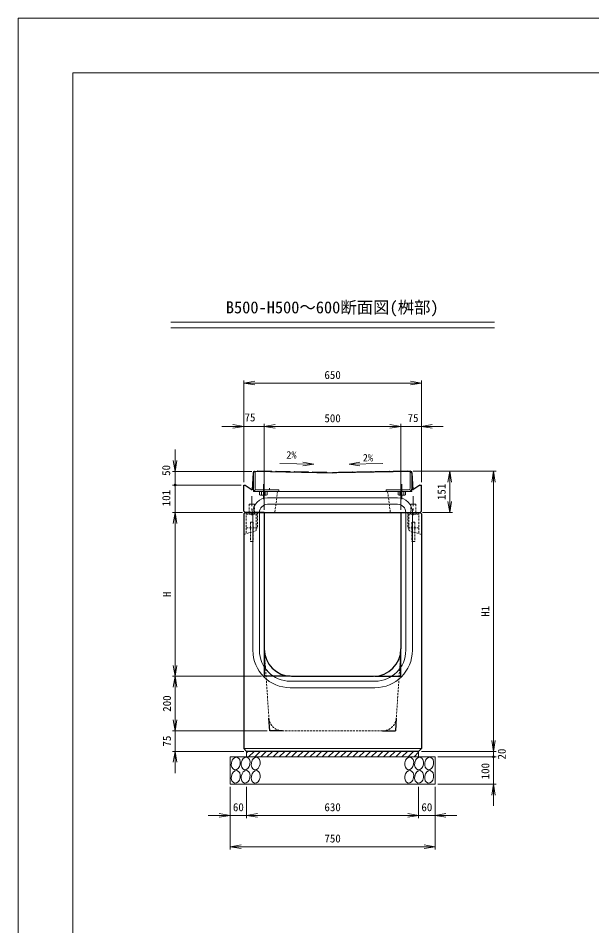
# Model space of a CAD drawing. Units: millimetres at full size, sheet at 1:20. Extents: x 0 to 8400, y 0 to 5940.
# Drawn here: x 0 to 2100, y 2615 to 5940 of the extents above; entities that cross this region are included whole.
import ezdxf
from ezdxf.enums import TextEntityAlignment as Align

# ---------------------------------------------------------------- set-up
doc = ezdxf.new("R2010")
doc.units = ezdxf.units.MM
doc.header["$LTSCALE"] = 20
for name, pattern in [('USER1', [0.5625, 0.375, -0.1875]), ('USER2', [3, 1.875, -0.375, 0.375, -0.375]), ('USER3', [3.75, 1.875, -1.875]), ('USER4', [15, 9.375, -1.875, 1.875, -1.875])]:
    doc.linetypes.add(name, pattern=pattern)
for name, color, linetype, lineweight in [('1', 7, 'Continuous', 9), ('_1-9_20-FRAME', 2, 'Continuous', 13), ('_1-A_25-FRAME-SIDE_VIWE', 2, 'Continuous', 13), ('ACC(細線）', 4, 'USER1', 13), ('CEN(細線）', 5, 'USER2', 13), ('CON2(細線）', 6, 'Continuous', 13), ('CON（太線）', 1, 'Continuous', 25), ('Defpoints_2', 7, 'Continuous', 25), ('寸法線', 7, 'Continuous', 9), ('構造物-寸法', 7, 'Continuous', 9)]:
    doc.layers.add(name, color=color, linetype=linetype, lineweight=lineweight)
doc.styles.add('ＭＳ ゴシック', font='')
doc.styles.get('ＭＳ ゴシック').set_extended_font_data('MS Gothic')

# ---------------------------------------------------------------- blocks, each defined once
blk = doc.blocks.new('open_arrow')
at = {"color": 0, "linetype": 'Continuous', "lineweight": -2}
blk.add_lwpolyline([(7.5, 1.25), (0, 0), (7.5, -1.25)], dxfattribs=at)
blk = doc.blocks.new('filled_dot')
at = {"color": 0, "linetype": 'Continuous', "lineweight": -2, "const_width": 1.25}
blk.add_lwpolyline([(-0.625, 0, 1), (0.625, 0, 1)], format="xyb", close=True, dxfattribs=at)

msp = doc.modelspace()

# ---------------------------------------------------------------- linework, layer by layer
at = {"layer": '1'}
for p, q in [((558.48, 4825.86), (1743.58, 4825.86)), ((558.48, 4805.52), (1743.58, 4805.52))]:
    msp.add_line(p, q, dxfattribs=at)
at = {"layer": '_1-9_20-FRAME'}
for p, q in [((867.03, 4279.78), (861.03, 4279.78)), ((861.03, 4217.78), (861.03, 4279.78)), ((861.03, 4279.78), (1136.03, 4274.28)), ((861.03, 4205.78), (861.03, 4279.78)), ((867.03, 4217.78), (867.03, 4279.78)), ((1166.03, 4274.28), (1136.03, 4274.28)), ((1441.03, 4279.78), (1166.03, 4274.28)), ((1435.03, 4279.78), (1441.03, 4279.78)), ((1435.03, 4217.78), (1435.03, 4279.78)), ((1441.03, 4217.78), (1441.03, 4279.78)), ((1441.03, 4205.78), (1441.03, 4279.78)), ((1441.03, 4205.78), (861.03, 4205.78)), ((873.03, 4211.78), (954.53, 4211.78)), ((873.03, 4205.78), (954.53, 4205.78)), ((954.53, 4205.78), (954.53, 4211.78)), ((1347.53, 4205.78), (1347.53, 4211.78)), ((1429.03, 4211.78), (1347.53, 4211.78)), ((1429.03, 4205.78), (1347.53, 4205.78))]:
    msp.add_line(p, q, dxfattribs=at)
at = {"layer": '_1-9_20-FRAME', "color": 4, "linetype": 'USER4'}
for p, q in [((897.53, 4232.78), (897.53, 4177.78)), ((1404.53, 4232.78), (1404.53, 4177.78))]:
    msp.add_line(p, q, dxfattribs=at)
at = {"layer": '_1-9_20-FRAME', "color": 3, "linetype": 'USER3'}
msp.add_line((919.53, 4217.78), (919.53, 4211.78), dxfattribs=at)
at = {"layer": '_1-9_20-FRAME'}
for centre, radius, start, end in [((873.03, 4217.78), 12, 180, 270), ((873.03, 4217.78), 6, 180, 270), ((1429.03, 4217.78), 6, 270, 0), ((1429.03, 4217.78), 12, 270, 0)]:
    msp.add_arc(centre, radius, start, end, dxfattribs=at)
at = {"layer": '_1-A_25-FRAME-SIDE_VIWE'}
for p, q in [((883.68, 4193.98), (883.68, 4205.78)), ((883.68, 4205.78), (887.14, 4205.78)), ((887.14, 4192.78), (883.68, 4193.98)), ((887.14, 4205.78), (890.6, 4205.78)), ((907.91, 4205.78), (887.14, 4205.78)), ((890.6, 4193.98), (887.14, 4192.78)), ((887.14, 4192.78), (907.91, 4192.78)), ((890.6, 4205.78), (897.53, 4205.78)), ((890.6, 4193.98), (890.6, 4205.78)), ((897.53, 4192.78), (890.6, 4193.98)), ((897.53, 4205.78), (907.91, 4205.78)), ((897.53, 4205.78), (904.45, 4205.78)), ((897.53, 4205.78), (904.45, 4205.78)), ((904.45, 4193.98), (897.53, 4192.78)), ((904.45, 4205.78), (907.91, 4205.78)), ((904.45, 4205.78), (904.45, 4193.98)), ((907.91, 4192.78), (904.45, 4193.98)), ((907.91, 4205.78), (911.38, 4205.78)), ((911.38, 4193.98), (907.91, 4192.78)), ((911.38, 4205.78), (911.38, 4193.98)), ((1394.14, 4205.78), (1390.68, 4205.78)), ((1390.68, 4205.78), (1390.68, 4193.98)), ((1390.68, 4193.98), (1394.14, 4192.78)), ((1404.53, 4205.78), (1394.14, 4205.78)), ((1397.6, 4205.78), (1394.14, 4205.78)), ((1394.14, 4205.78), (1414.91, 4205.78)), ((1394.14, 4192.78), (1397.6, 4193.98)), ((1414.91, 4192.78), (1394.14, 4192.78)), ((1404.53, 4205.78), (1397.6, 4205.78)), ((1404.53, 4205.78), (1397.6, 4205.78)), ((1397.6, 4205.78), (1397.6, 4193.98)), ((1397.6, 4193.98), (1404.53, 4192.78)), ((1411.45, 4205.78), (1404.53, 4205.78)), ((1404.53, 4192.78), (1411.45, 4193.98)), ((1414.91, 4205.78), (1411.45, 4205.78)), ((1411.45, 4193.98), (1411.45, 4205.78)), ((1411.45, 4193.98), (1414.91, 4192.78)), ((1418.38, 4205.78), (1414.91, 4205.78)), ((1414.91, 4192.78), (1418.38, 4193.98)), ((1418.38, 4193.98), (1418.38, 4205.78))]:
    msp.add_line(p, q, dxfattribs=at)
at = {"layer": 'ACC(細線）'}
for p, q in [((949.53, 4205.78), (939.53, 4129.28)), ((1352.53, 4205.78), (1362.53, 4129.28)), ((846.03, 4159.28), (846.03, 4129.28)), ((846.03, 4159.28), (865.03, 4159.28)), ((865.03, 4159.28), (865.03, 4129.28)), ((1437.03, 4159.28), (1456.03, 4159.28)), ((1437.03, 4159.28), (1437.03, 4129.28)), ((1456.03, 4159.28), (1456.03, 4129.28)), ((835.03, 4129.28), (835.03, 4073.28)), ((876.03, 4129.28), (835.03, 4129.28)), ((876.03, 4123.28), (835.03, 4123.28)), ((871.53, 4123.28), (871.53, 4073.28)), ((876.03, 4129.28), (876.03, 4073.28)), ((1426.03, 4129.28), (1426.03, 4073.28)), ((1426.03, 4129.28), (1467.03, 4129.28)), ((1426.03, 4123.28), (1467.03, 4123.28)), ((1430.53, 4123.28), (1430.53, 4073.28)), ((1467.03, 4129.28), (1467.03, 4073.28)), ((850.53, 4093.28), (850.53, 4023.28)), ((850.53, 4093.28), (860.53, 4093.28)), ((860.53, 4093.28), (860.53, 4023.28)), ((1441.53, 4093.28), (1441.53, 4023.28)), ((1451.53, 4093.28), (1441.53, 4093.28)), ((1451.53, 4093.28), (1451.53, 4023.28)), ((826.03, 4048.28), (869.47, 4062.6)), ((835.03, 4073.28), (876.03, 4073.28)), ((835.03, 4073.28), (835.03, 4051.25)), ((871.53, 4065.45), (871.53, 4073.28)), ((1467.03, 4073.28), (1426.03, 4073.28)), ((1430.53, 4065.45), (1430.53, 4073.28)), ((1476.03, 4048.28), (1432.59, 4062.6)), ((1467.03, 4073.28), (1467.03, 4051.25)), ((850.53, 4023.28), (860.53, 4023.28)), ((1451.53, 4023.28), (1441.53, 4023.28))]:
    msp.add_line(p, q, dxfattribs=at)
at = {"layer": 'ACC(細線）', "linetype": 'Continuous'}
for p, q in [((845.53, 4123.28), (845.53, 4129.28)), ((865.53, 4123.28), (865.53, 4129.28)), ((1436.53, 4123.28), (1436.53, 4129.28)), ((1456.53, 4123.28), (1456.53, 4129.28))]:
    msp.add_line(p, q, dxfattribs=at)
at = {"layer": 'ACC(細線）'}
for centre, start, end in [((868.53, 4065.45), 288.24585, 0), ((1433.53, 4065.45), 180, 251.75415)]:
    msp.add_arc(centre, 3, start, end, dxfattribs=at)
at = {"layer": 'CEN(細線）'}
for p, q in [((855.53, 4189.28), (855.53, 4119.28)), ((1446.53, 4189.28), (1446.53, 4119.28))]:
    msp.add_line(p, q, dxfattribs=at)
at = {"layer": 'CON2(細線）'}
for p, q in [((1389.03, 4183.28), (913.03, 4183.28)), ((1389.03, 4159.28), (913.03, 4159.28)), ((859.03, 4129.28), (859.03, 3624.28)), ((859.03, 4129.28), (859.03, 4129.28)), ((883.03, 4129.28), (883.03, 3624.28)), ((1419.03, 4129.28), (1419.03, 3624.28)), ((1443.03, 4129.28), (1443.03, 3624.28)), ((996.03, 3511.28), (1151.03, 3511.28)), ((1306.03, 3511.28), (1151.03, 3511.28)), ((996.03, 3487.28), (1151.03, 3487.28)), ((1306.03, 3487.28), (1151.03, 3487.28)), ((1476.03, 3264.28), (826.03, 3264.28))]:
    msp.add_line(p, q, dxfattribs=at)
at = {"layer": 'CON2(細線）', "linetype": 'USER1'}
for p, q in [((901.03, 3624.28), (917.92, 3375.89)), ((1401.03, 3624.28), (1384.14, 3375.89)), ((1334.25, 3329.28), (967.8, 3329.28))]:
    msp.add_line(p, q, dxfattribs=at)
at = {"layer": 'CON2(細線）'}
for centre, radius, start, end in [((913.03, 4129.28), 54, 90, 180), ((913.03, 4129.28), 30, 90, 180), ((1389.03, 4129.28), 54, 0, 90), ((1389.03, 4129.28), 30, 0, 90), ((996.03, 3624.28), 137, 180, 270), ((996.03, 3624.28), 113, 180, 270), ((1306.03, 3624.28), 137, 270, 0), ((1306.03, 3624.28), 113, 270, 0)]:
    msp.add_arc(centre, radius, start, end, dxfattribs=at)
at = {"layer": 'CON2(細線）', "linetype": 'USER1'}
for centre, start, end in [((967.8, 3379.28), 183.88987, 270), ((1334.25, 3379.28), 270, 356.11013)]:
    msp.add_arc(centre, 50, start, end, dxfattribs=at)
at = {"layer": 'CON（太線）'}
for p, q in [((860.81, 4274.98), (857.15, 4211.63)), ((860.81, 4274.98), (866.01, 4279.98)), ((866, 4279.98), (1151.03, 4274.28)), ((1436.05, 4279.98), (1151.03, 4274.28)), ((1441.25, 4274.98), (1436.05, 4279.98)), ((1441.25, 4274.98), (1444.91, 4211.63)), ((826.03, 4134.28), (826.03, 4229.88)), ((826.03, 4229.88), (831.09, 4229.88)), ((831.09, 4229.88), (857.15, 4211.63)), ((1470.96, 4229.88), (1444.91, 4211.63)), ((1470.96, 4229.88), (1476.03, 4229.88)), ((1476.03, 4134.28), (1476.03, 4229.88)), ((831.03, 4129.28), (826.03, 4134.28)), ((831.03, 4129.28), (826.03, 4124.28)), ((826.03, 4124.28), (826.03, 3264.28)), ((831.03, 4129.28), (1471.03, 4129.28)), ((901.03, 4129.28), (831.03, 4129.28)), ((841.03, 4129.28), (841.03, 4129.28)), ((859.03, 4129.28), (859.03, 4129.28)), ((865.03, 4129.28), (865.03, 4129.28)), ((901.03, 4129.28), (901.03, 3629.28)), ((1401.03, 4129.28), (1401.03, 3629.28)), ((1401.03, 4129.28), (1471.03, 4129.28)), ((1437.03, 4129.28), (1437.03, 4129.28)), ((1461.03, 4129.28), (1461.03, 4129.28)), ((1471.03, 4129.28), (1476.03, 4134.28)), ((1476.03, 4124.28), (1471.03, 4129.28)), ((1476.03, 4124.28), (1476.03, 3264.28)), ((1001.03, 3529.28), (1301.03, 3529.28)), ((826.03, 3264.28), (836.03, 3254.28)), ((1466.03, 3254.28), (1476.03, 3264.28)), ((1466.03, 3254.28), (836.03, 3254.28))]:
    msp.add_line(p, q, dxfattribs=at)
for centre, start, end in [((1001.03, 3629.28), 180, 270), ((1301.03, 3629.28), 270, 0)]:
    msp.add_arc(centre, 100, start, end, dxfattribs=at)
at = {"layer": 'Defpoints_2'}
for p, q in [((901.03, 3628.97), (901.03, 3529.28)), ((1401.03, 3529.28), (1401.03, 3624.28)), ((996.03, 3529.28), (901.03, 3529.28)), ((1306.03, 3529.28), (1401.03, 3529.28)), ((921.03, 3329.28), (917.91, 3375.95)), ((1384.14, 3375.95), (1381.03, 3329.28)), ((967.8, 3329.28), (921.03, 3329.28)), ((1334.25, 3329.28), (1381.03, 3329.28))]:
    msp.add_line(p, q, dxfattribs=at)
at = {"layer": '寸法線'}
for p, q in [((1081.88, 4305.86), (958.06, 4308.22)), ((1081.88, 4305.86), (1041.76, 4299.96)), ((1042.02, 4313.29), (1081.88, 4305.86)), ((1251.07, 4313.29), (1211.21, 4305.86)), ((1211.21, 4305.86), (1335.03, 4308.22)), ((1211.21, 4305.86), (1251.33, 4299.96)), ((1446.05, 4279.98), (1750.07, 4279.98)), ((1740.07, 3254.28), (1740.07, 4279.98)), ((1476.03, 3254.28), (1750.07, 3254.28))]:
    msp.add_line(p, q, dxfattribs=at)
at = {"layer": '構造物-寸法', "lineweight": 13}
for p, q in [((826.03, 4239.88), (826.03, 4613.04)), ((826.03, 4603.04), (1476.03, 4603.04)), ((1476.03, 4287.28), (1476.03, 4613.04)), ((1446.05, 4279.98), (1589.94, 4279.98)), ((1579.94, 4279.98), (1579.94, 4129.28)), ((1480.03, 4129.28), (1589.94, 4129.28))]:
    msp.add_line(p, q, dxfattribs=at)
at = {"layer": '構造物-寸法'}
for p, q in [((981.03, 4444.45), (746.03, 4444.45)), ((826.03, 4239.88), (826.03, 4454.45)), ((901.03, 4139.28), (901.03, 4454.45)), ((901.03, 4139.28), (901.03, 4454.45)), ((1401.03, 4444.45), (901.03, 4444.45)), ((1321.03, 4444.45), (1556.03, 4444.45)), ((1401.03, 4139.28), (1401.03, 4454.45)), ((1401.03, 4139.28), (1401.03, 4454.45)), ((1476.03, 4239.88), (1476.03, 4454.45)), ((574.51, 4229.88), (574.51, 4359.78)), ((855.8, 4279.78), (564.51, 4279.78)), ((1305.03, 4277.36), (1307.03, 4279.4)), ((1307.03, 4279.4), (1358.03, 4280.42)), ((1358.03, 4280.42), (1360.03, 4278.46)), ((816.03, 4229.88), (564.51, 4229.88)), ((816.03, 4229.88), (564.51, 4229.88)), ((574.51, 4229.88), (574.51, 4049.28)), ((821.03, 4129.28), (564.51, 4129.28)), ((821.03, 4129.28), (564.51, 4129.28)), ((574.51, 4129.28), (574.51, 3529.28)), ((891, 3529.28), (564.51, 3529.28)), ((891.03, 3529.28), (564.51, 3529.28)), ((574.51, 3529.28), (574.51, 3329.28)), ((574.51, 3409.28), (574.51, 3174.28)), ((911.03, 3329.28), (564.51, 3329.28)), ((911.03, 3329.28), (564.51, 3329.28)), ((1740.07, 3334.28), (1740.07, 3154.28)), ((826.03, 3254.28), (564.51, 3254.28)), ((836.03, 3234.28), (776.03, 3234.28)), ((776.03, 3234.28), (776.03, 3134.28)), ((836.03, 3254.28), (836.03, 3234.28)), ((836.03, 3249.33), (840.98, 3254.28)), ((1526.03, 3234.28), (836.03, 3234.28)), ((843.43, 3234.28), (863.43, 3254.28)), ((865.88, 3234.28), (885.88, 3254.28)), ((888.33, 3234.28), (908.33, 3254.28)), ((910.78, 3234.28), (930.78, 3254.28)), ((933.23, 3234.28), (953.23, 3254.28)), ((955.68, 3234.28), (975.68, 3254.28)), ((978.13, 3234.28), (998.13, 3254.28)), ((1000.59, 3234.28), (1020.59, 3254.28)), ((1023.04, 3234.28), (1043.04, 3254.28)), ((1045.49, 3234.28), (1065.49, 3254.28)), ((1067.94, 3234.28), (1087.94, 3254.28)), ((1090.39, 3234.28), (1110.39, 3254.28)), ((1112.84, 3234.28), (1132.84, 3254.28)), ((1135.29, 3234.28), (1155.29, 3254.28)), ((1157.74, 3234.28), (1177.74, 3254.28)), ((1180.19, 3234.28), (1200.19, 3254.28)), ((1202.64, 3234.28), (1222.64, 3254.28)), ((1225.09, 3234.28), (1245.09, 3254.28)), ((1247.54, 3234.28), (1267.54, 3254.28)), ((1269.99, 3234.28), (1289.99, 3254.28)), ((1292.44, 3234.28), (1312.44, 3254.28)), ((1314.89, 3234.28), (1334.89, 3254.28)), ((1337.34, 3234.28), (1357.34, 3254.28)), ((1359.8, 3234.28), (1379.8, 3254.28)), ((1382.25, 3234.28), (1402.25, 3254.28)), ((1404.7, 3234.28), (1424.7, 3254.28)), ((1427.15, 3234.28), (1447.15, 3254.28)), ((1449.6, 3234.28), (1466.03, 3250.71)), ((1466.03, 3254.28), (1466.03, 3234.28)), ((1476.03, 3254.28), (1750.07, 3254.28)), ((1526.03, 3134.28), (1526.03, 3234.28)), ((1526.03, 3134.28), (1526.03, 3234.28)), ((1536.03, 3234.28), (1750.07, 3234.28)), ((1536.03, 3234.28), (1750.07, 3234.28)), ((1740.07, 3234.28), (1740.07, 3054.28)), ((776.03, 3134.28), (836.03, 3134.28)), ((1466.03, 3134.28), (836.03, 3134.28)), ((1466.03, 3134.28), (1526.03, 3134.28)), ((1536.03, 3134.28), (1750.07, 3134.28)), ((776.03, 3124.28), (776.03, 3009.67)), ((776.03, 3124.28), (776.03, 2895.07)), ((836.03, 3124.28), (836.03, 3009.67)), ((836.03, 3124.28), (836.03, 3009.67)), ((1466.03, 3124.28), (1466.03, 3009.67)), ((1466.03, 3124.28), (1466.03, 3009.67)), ((1526.03, 3124.28), (1526.03, 3009.67)), ((1526.03, 3124.28), (1526.03, 2895.07)), ((696.03, 3019.67), (916.03, 3019.67)), ((1466.03, 3019.67), (836.03, 3019.67)), ((1606.03, 3019.67), (1386.03, 3019.67)), ((1526.03, 2905.07), (776.03, 2905.07))]:
    msp.add_line(p, q, dxfattribs=at)
at = {"layer": '構造物-寸法', "color": 2}
msp.add_lwpolyline([(0, 5940), (0, 0), (8400, 0), (8400, 5940)], close=True, dxfattribs=at)
at = {"layer": '構造物-寸法'}
msp.add_lwpolyline([(200, 5740), (200, 200), (8200, 200), (8200, 5740)], close=True, dxfattribs=at)
for points in [[(875.03, 4279.8), (877.03, 4281.76), (928.03, 4280.74), (930.03, 4278.7)], [(942.03, 4278.46), (944.03, 4280.42), (995.03, 4279.4), (997.03, 4277.36)], [(1009.03, 4277.12), (1011.03, 4279.08), (1062.03, 4278.06), (1064.03, 4276.02)], [(1076.03, 4275.78), (1078.03, 4277.74), (1129.03, 4276.72), (1131.03, 4274.68)], [(1171.03, 4274.68), (1173.03, 4276.72), (1224.03, 4277.74), (1226.03, 4275.78)], [(1238.03, 4276.02), (1240.03, 4278.06), (1291.03, 4279.08), (1293.03, 4277.12)], [(1372.03, 4278.7), (1374.03, 4280.74), (1425.03, 4281.76), (1427.03, 4279.8)]]:
    msp.add_lwpolyline(points, dxfattribs=at)
for centre in [(796.62, 3209.86), (832.62, 3209.86), (869.62, 3209.86), (1431.62, 3209.86), (1467.62, 3209.86), (1504.62, 3209.86), (796.62, 3160.86), (832.62, 3160.86), (869.62, 3160.86), (1431.62, 3160.86), (1467.62, 3160.86), (1504.62, 3160.86)]:
    msp.add_ellipse(centre, major_axis=(-4.13, -22.89), ratio=0.698644, dxfattribs=at)

# ---------------------------------------------------------------- block references
at = {"layer": '寸法線', "xscale": 5.33, "yscale": 5.33}
for p, rotation in [((1740.07, 4279.98), 270), ((1740.07, 3254.28), 90)]:
    msp.add_blockref('open_arrow', p, dxfattribs=dict(at, rotation=rotation))
at = {"layer": '構造物-寸法', "lineweight": 13, "xscale": 5.33, "yscale": 5.33}
msp.add_blockref('open_arrow', (826.03, 4603.04), dxfattribs=at)
for p, rotation in [((1476.03, 4603.04), 180), ((1579.94, 4279.98), 270), ((1579.94, 4129.28), 90)]:
    msp.add_blockref('open_arrow', p, dxfattribs=dict(at, rotation=rotation))
at = {"layer": '構造物-寸法'}
for name, p, xscale, yscale, rotation in [('open_arrow', (826.03, 4444.45), 5.33, 5.33, 180), ('open_arrow', (1401.03, 4444.45), 5.33, 5.33, 180), ('open_arrow', (1401.03, 4444.45), 5.33, 5.33, 180), ('open_arrow', (574.51, 4279.78), 5.33, 5.33, 90), ('filled_dot', (574.51, 4229.88), 4, 4, 90), ('filled_dot', (574.51, 4229.88), 4, 4, 270), ('open_arrow', (574.51, 4129.28), 5.33, 5.33, 270), ('open_arrow', (574.51, 4129.28), 5.33, 5.33, 270), ('open_arrow', (574.51, 3529.28), 5.33, 5.33, 90), ('open_arrow', (574.51, 3529.28), 5.33, 5.33, 270), ('open_arrow', (574.51, 3329.28), 5.33, 5.33, 90), ('open_arrow', (574.51, 3329.28), 5.33, 5.33, 90), ('open_arrow', (1740.07, 3254.28), 5.33, 5.33, 90), ('open_arrow', (574.51, 3254.28), 5.33, 5.33, 270), ('filled_dot', (1740.07, 3234.28), 4, 4, 270), ('filled_dot', (1740.07, 3234.28), 4, 4, 270), ('open_arrow', (1740.07, 3134.28), 5.33, 5.33, 270), ('open_arrow', (776.03, 3019.67), 5.33, 5.33, 180), ('open_arrow', (1466.03, 3019.67), 5.33, 5.33, 180), ('open_arrow', (1466.03, 3019.67), 5.33, 5.33, 180), ('open_arrow', (1526.03, 2905.07), 5.33, 5.33, 180)]:
    msp.add_blockref(name, p, dxfattribs=dict(at, xscale=xscale, yscale=yscale, rotation=rotation))
at = {"layer": '構造物-寸法', "xscale": 5.33, "yscale": 5.33}
for p in [(901.03, 4444.45), (901.03, 4444.45), (1476.03, 4444.45), (836.03, 3019.67), (836.03, 3019.67), (1526.03, 3019.67), (776.03, 2905.07)]:
    msp.add_blockref('open_arrow', p, dxfattribs=at)

# ---------------------------------------------------------------- texts
at = {"layer": '寸法線', "style": 'ＭＳ ゴシック'}
msp.add_text('B500-H500～600断面図(桝部)', height=43.99, dxfattribs=at).set_placement((760.15, 4845.49), align=Align.BOTTOM_LEFT)
for p in [(1000.33, 4318.18), (1280.29, 4307.85)]:
    msp.add_text('2%', height=27.49, dxfattribs=at).set_placement(p, align=Align.BOTTOM_CENTER)
msp.add_text('H1', height=29.33, rotation=90, dxfattribs=at).set_placement((1710.07, 3767.13), align=Align.MIDDLE_CENTER)
at = {"layer": '構造物-寸法', "style": 'ＭＳ ゴシック'}
for s, p in [('650', (1151.03, 4633.04)), ('75', (848.67, 4477.53)), ('500', (1151.03, 4474.45)), ('75', (1445.64, 4475.46)), ('60', (806.03, 3049.67)), ('630', (1151.03, 3049.67)), ('60', (1496.03, 3049.67)), ('750', (1151.03, 2935.07))]:
    msp.add_text(s, height=29.33, dxfattribs=at).set_placement(p, align=Align.MIDDLE_CENTER)
for s, p in [('50', (541.8, 4283.34)), ('151', (1549.94, 4204.63)), ('101', (541.93, 4181.97)), ('H', (544.51, 3829.28)), ('200', (544.51, 3429.28)), ('75', (544.51, 3291.78)), ('20', (1770.07, 3244.28)), ('100', (1710.07, 3181.79))]:
    msp.add_text(s, height=29.33, rotation=90, dxfattribs=at).set_placement(p, align=Align.MIDDLE_CENTER)

doc.saveas('drawing.dxf')
